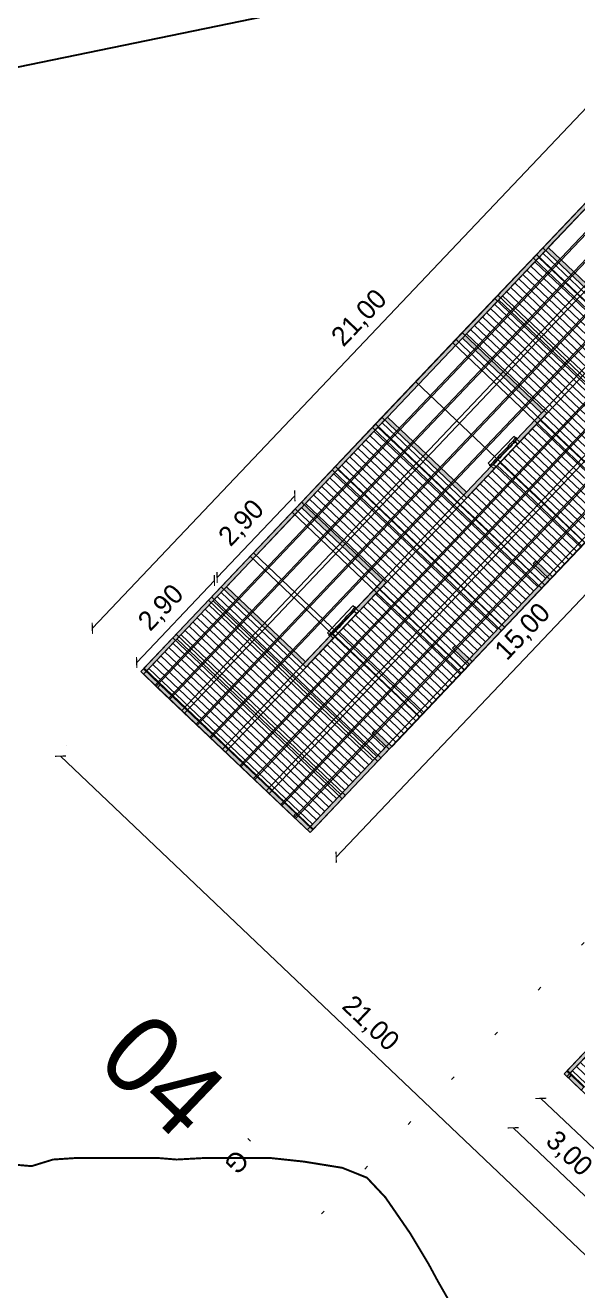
# Model space of a CAD drawing. Header units: inches. Extents: x -3368894 to 5148796, y 84 to 10864301.
# Drawn here: x 503184.42 to 503198.61, y 4346326.32 to 4346358.8 of the extents above; entities that cross this region are included whole.
import ezdxf

# ---------------------------------------------------------------- set-up
doc = ezdxf.new("R2010")
doc.units = ezdxf.units.IN
doc.header["$MEASUREMENT"] = 0
doc.linetypes.add('ACAD_ISO07W100', pattern=[3, 0, -3])
for name, color, linetype, lineweight in [('cm_alberi in secondo piano', 252, 'Continuous', 9), ('cm_campiture', 252, 'Continuous', 9), ('cm_quote', 174, 'Continuous', 0), ('cm_sezionate', 6, 'Continuous', 9), ('cm_struttura', 250, 'Continuous', 9), ('cp_limite laguna_linea', 252, 'Continuous', 9), ('cp_piattaforme volumi_linea', 4, 'Continuous', 25)]:
    doc.layers.add(name, color=color, linetype=linetype, lineweight=lineweight)
doc.layers.add('Sezioni_REV', color=2, linetype='Continuous', lineweight=9, true_color=0xffff00)
doc.styles.get("Standard").update_dxf_attribs({"font": 'GOTHIC.TTF'})
doc.dimstyles.new('Quote 200', dxfattribs={"dimtxt": 0.5, "dimasz": 0.2, "dimexe": 1.25, "dimexo": 0.625, "dimgap": 0.2, "dimtad": 1, "dimzin": 1, "dimtxsty": 'Standard', "dimblk": 'ARCHTICK', "dimcen": 2.5, "dimse1": 1, "dimse2": 1, "dimazin": 0, "dimtfac": 1, "dimtmove": 0, "dimatfit": 3, "dimldrblk": 'NONE', "dimfxl": 1, "dimlwd": 0, "dimarcsym": 0})
pattern_1 = [(316.5, (1.066828437091317, -1.034241205081344), (0.1032531863540631, 0.1088061556518431), [])]

# ---------------------------------------------------------------- blocks, each defined once
blk = doc.blocks.new('_ArchTick')
at = {"color": 0, "linetype": 'ByBlock', "const_width": 0.15}
blk.add_lwpolyline([(-0.5, -0.5), (0.5, 0.5)], dxfattribs=at)
blk = doc.blocks.new('*D244')
at = {"layer": 'cm_quote', "color": 0, "lineweight": 0, "transparency": 16777216}
blk.add_line((503186.1461149727, 4346343.316704996), (503200.6048556261, 4346358.546415419), dxfattribs=at)
at = {"layer": 'DEFPOINTS', "color": 0, "transparency": 16777216}
for p in [(503200.6048556261, 4346358.546415419), (503201.8123335524, 4346357.400063342), (503187.3535928987, 4346342.170352919)]:
    blk.add_point(p, dxfattribs=at)
at = {"layer": 'cm_quote', "color": 0, "lineweight": 0, "transparency": 16777216, "xscale": 0.2, "yscale": 0.2, "zscale": 0.2}
for p, rotation in [((503200.6048556261, 4346358.546415419), 46.48756121080053), ((503186.1461149727, 4346343.316704996), 226.4875612108005)]:
    blk.add_blockref('_ArchTick', p, dxfattribs=dict(at, rotation=rotation))
at = {"layer": 'cm_quote', "color": 0, "transparency": 16777216, "insert": (503193.0233740592, 4346351.265846608), "char_height": 0.5, "attachment_point": 5, "rotation": 46.48756121080053}
blk.add_mtext('21,00', dxfattribs=at)
blk = doc.blocks.new('_None')
blk = doc.blocks.new('*D245')
at = {"layer": 'cm_quote', "color": 0, "lineweight": 0, "transparency": 16777216}
blk.add_line((503187.2849263325, 4346342.442375781), (503189.2815991254, 4346344.545515263), dxfattribs=at)
at = {"layer": 'DEFPOINTS', "color": 0, "transparency": 16777216}
for p in [(503189.2815991254, 4346344.545515263), (503189.4535424802, 4346344.382276153), (503187.456869687, 4346342.279136671)]:
    blk.add_point(p, dxfattribs=at)
at = {"layer": 'cm_quote', "color": 0, "lineweight": 0, "transparency": 16777216, "xscale": 0.2, "yscale": 0.2, "zscale": 0.2}
for p, rotation in [((503189.2815991254, 4346344.545515263), 46.48756111058282), ((503187.2849263325, 4346342.442375781), 226.4875611105828)]:
    blk.add_blockref('_ArchTick', p, dxfattribs=dict(at, rotation=rotation))
at = {"layer": 'cm_quote', "color": 0, "transparency": 16777216, "insert": (503187.9311514895, 4346343.828231925), "char_height": 0.5, "attachment_point": 5, "rotation": 46.48756111058282}
blk.add_mtext('2,90', dxfattribs=at)
blk = doc.blocks.new('*D246')
at = {"layer": 'cm_quote', "color": 0, "lineweight": 0, "transparency": 16777216}
blk.add_line((503189.3504503821, 4346344.618037692), (503191.347135243, 4346346.721189985), dxfattribs=at)
at = {"layer": 'DEFPOINTS', "color": 0, "transparency": 16777216}
for p in [(503191.347135243, 4346346.721189985), (503191.5916010481, 4346346.48909972), (503189.5949161877, 4346344.385947428)]:
    blk.add_point(p, dxfattribs=at)
at = {"layer": 'cm_quote', "color": 0, "lineweight": 0, "transparency": 16777216, "xscale": 0.2, "yscale": 0.2, "zscale": 0.2}
for p, rotation in [((503191.347135243, 4346346.721189985), 46.48756245247971), ((503189.3504503821, 4346344.618037692), 226.4875624524797)]:
    blk.add_blockref('_ArchTick', p, dxfattribs=dict(at, rotation=rotation))
at = {"layer": 'cm_quote', "color": 0, "transparency": 16777216, "insert": (503189.9966815647, 4346346.003900233), "char_height": 0.5, "attachment_point": 5, "rotation": 46.48756245247971}
blk.add_mtext('2,90', dxfattribs=at)
blk = doc.blocks.new('*D247')
at = {"layer": 'cm_quote', "color": 0, "lineweight": 0, "transparency": 16777216}
blk.add_line((503192.409768549, 4346337.439078893), (503202.7374369979, 4346348.317439819), dxfattribs=at)
at = {"layer": 'DEFPOINTS', "color": 0, "transparency": 16777216}
for p in [(503202.067036415, 4346348.953902885), (503202.7374369979, 4346348.317439819), (503191.7393679661, 4346338.075541958)]:
    blk.add_point(p, dxfattribs=at)
at = {"layer": 'cm_quote', "color": 0, "lineweight": 0, "transparency": 16777216, "xscale": 0.2, "yscale": 0.2, "zscale": 0.2}
for p, rotation in [((503202.7374369979, 4346348.317439819), 46.48756112749354), ((503192.409768549, 4346337.439078893), 226.4875611274935)]:
    blk.add_blockref('_ArchTick', p, dxfattribs=dict(at, rotation=rotation))
at = {"layer": 'cm_quote', "color": 0, "transparency": 16777216, "insert": (503197.2214915345, 4346343.212545758), "char_height": 0.5, "attachment_point": 5, "rotation": 46.487561127493535}
blk.add_mtext('15,00', dxfattribs=at)
blk = doc.blocks.new('*D254')
at = {"layer": 'cm_quote', "color": 0, "lineweight": 0, "transparency": 16777216}
blk.add_line((503197.6706957885, 4346331.251473477), (503202.0220452449, 4346327.120401251), dxfattribs=at)
at = {"layer": 'DEFPOINTS', "color": 0, "transparency": 16777216}
for p in [(503198.2319665879, 4346331.842672385), (503202.5833160444, 4346327.711600159), (503202.0220452449, 4346327.120401251)]:
    blk.add_point(p, dxfattribs=at)
at = {"layer": 'cm_quote', "color": 0, "lineweight": 0, "transparency": 16777216, "xscale": 0.2, "yscale": 0.2, "zscale": 0.2}
for p, rotation in [((503197.6706957885, 4346331.251473477), 136.4875610077492), ((503202.0220452449, 4346327.120401251), 316.4875610077492)]:
    blk.add_blockref('_ArchTick', p, dxfattribs=dict(at, rotation=rotation))
at = {"layer": 'cm_quote', "color": 0, "transparency": 16777216, "insert": (503200.1806569197, 4346329.538048603), "char_height": 0.5, "attachment_point": 5, "rotation": 316.48756100774915}
blk.add_mtext('6,00', dxfattribs=at)
blk = doc.blocks.new('*D256')
at = {"layer": 'cm_quote', "color": 0, "lineweight": 0, "transparency": 16777216}
blk.add_line((503196.9535010259, 4346330.49603641), (503199.1291757517, 4346328.430500296), dxfattribs=at)
at = {"layer": 'DEFPOINTS', "color": 0, "transparency": 16777216}
for p in [(503200.2974906152, 4346334.018334366), (503202.473165341, 4346331.952798251), (503199.1291757517, 4346328.430500296)]:
    blk.add_point(p, dxfattribs=at)
at = {"layer": 'cm_quote', "color": 0, "lineweight": 0, "transparency": 16777216, "xscale": 0.2, "yscale": 0.2, "zscale": 0.2}
for p, rotation in [((503196.9535010259, 4346330.49603641), 136.4875609490375), ((503199.1291757517, 4346328.430500296), 316.4875609490376)]:
    blk.add_blockref('_ArchTick', p, dxfattribs=dict(at, rotation=rotation))
at = {"layer": 'cm_quote', "color": 0, "transparency": 16777216, "insert": (503198.3756247924, 4346329.815379592), "char_height": 0.5, "attachment_point": 5, "rotation": 316.4875609490375}
blk.add_mtext('3,00', dxfattribs=at)
blk = doc.blocks.new('*D263')
at = {"layer": 'cm_quote', "color": 0, "lineweight": 0, "transparency": 16777216}
for p, q in [((-3368891.703434284, 8689622.259514622), (-929594.2423229534, 10864300.06741334)), ((-3368894.339646697, 8689619.909283573), (-3368891.703434284, 8689622.259514622))]:
    blk.add_line(p, q, dxfattribs=at)
at = {"layer": 'DEFPOINTS', "color": 0, "transparency": 16777216}
for p in [(-3368891.703434284, 8689622.259514622), (503231.5693828713, 4346330.37775331), (503228.9331704581, 4346328.02752226)]:
    blk.add_point(p, dxfattribs=at)
at = {"layer": 'cm_quote', "color": 0, "lineweight": 0, "transparency": 16777216, "xscale": 0.2, "yscale": 0.2, "zscale": 0.2}
for p, rotation in [((-3368891.703434284, 8689622.259514622), 41.71758129249201), ((-3368894.339646697, 8689619.909283573), 221.717581292492)]:
    blk.add_blockref('_ArchTick', p, dxfattribs=dict(at, rotation=rotation))
at = {"layer": 'cm_quote', "color": 0, "transparency": 16777216, "insert": (-929595.1994290818, 10864299.86458866), "char_height": 0.5, "attachment_point": 5, "rotation": 41.71758129249201}
blk.add_mtext('3,53', dxfattribs=at)
blk = doc.blocks.new('*D319')
at = {"layer": 'cm_quote', "color": 0, "lineweight": 0, "transparency": 16777216}
blk.add_line((503185.3265621231, 4346340.035880175), (503200.555607579, 4346325.573485171), dxfattribs=at)
at = {"layer": 'DEFPOINTS', "color": 0, "transparency": 16777216}
for p in [(503187.3880184835, 4346342.20661418), (503202.6170639393, 4346327.744219176), (503200.555607579, 4346325.573485171)]:
    blk.add_point(p, dxfattribs=at)
at = {"layer": 'cm_quote', "color": 0, "lineweight": 0, "transparency": 16777216, "xscale": 0.2, "yscale": 0.2, "zscale": 0.2}
for p, rotation in [((503185.3265621231, 4346340.035880175), 136.4790820755019), ((503200.555607579, 4346325.573485171), 316.4790820755019)]:
    blk.add_blockref('_ArchTick', p, dxfattribs=dict(at, rotation=rotation))
at = {"layer": 'cm_quote', "color": 0, "transparency": 16777216, "insert": (503193.2754233573, 4346333.156744438), "char_height": 0.5, "attachment_point": 5, "rotation": 316.47908207550194}
blk.add_mtext('21,00', dxfattribs=at)

msp = doc.modelspace()

# ---------------------------------------------------------------- hatches: boundary and pattern name
at = {"layer": 'cm_campiture'}
h = msp.add_hatch(dxfattribs=at)
h.set_pattern_fill('ANSI31', color=256, scale=1.2, angle=271.5)
h.set_pattern_definition(pattern_1)
h.paths.add_polyline_path([(503204.0981722605, 4346351.093292327), (503203.6630119744, 4346351.506423604), (503203.7318631776, 4346351.578946095), (503204.0945009732, 4346351.23466602), (503206.0567602782, 4346353.301557025), (503205.6941224826, 4346353.645837099), (503202.2130550139, 4346356.950707635), (503202.2130428987, 4346356.950694874), (503201.8504304417, 4346357.294950892), (503199.8537421633, 4346355.191795095), (503201.9568944158, 4346353.195110185), (503201.2531450536, 4346352.453835461), (503201.1974283759, 4346352.395147854), (503201.1954643047, 4346352.397012499), (503200.6232782519, 4346351.794316311), (503200.6102019953, 4346351.750314035), (503200.5970720546, 4346351.762779302), (503199.8913583071, 4346351.019435449), (503197.788206055, 4346353.016120357), (503195.7226378139, 4346350.840411771), (503197.8248886248, 4346348.842777651), (503197.1208047273, 4346348.10182067), (503197.0650615632, 4346348.043158219), (503197.063098334, 4346348.045023751), (503196.4906402865, 4346347.442585906), (503196.4775441687, 4346347.398589537), (503196.4645821885, 4346347.410906475), (503195.7585329731, 4346346.667881251), (503193.6571341996, 4346348.664705731), (503191.5916010905, 4346346.489099679), (503193.694753343, 4346344.492414769), (503192.9910039809, 4346343.751140044), (503192.9352873027, 4346343.692452437), (503192.9333232318, 4346343.694317082), (503192.3611371786, 4346343.091620892), (503192.348060922, 4346343.047618617), (503192.3349309813, 4346343.060083884), (503191.6292172362, 4346342.31674003), (503189.5260649844, 4346344.313424936), (503187.5293921912, 4346342.210285455), (503187.8920046342, 4346341.866029447), (503191.3730842107, 4346338.561171662), (503191.3730842205, 4346338.561171672), (503191.7356966952, 4346338.216915636), (503193.6979438838, 4346340.283793879), (503193.7704663742, 4346340.214942676), (503193.8393175774, 4346340.287465166), (503195.8360024848, 4346342.390617416), (503195.4008675357, 4346342.803724639), (503195.4697187388, 4346342.87624713), (503195.832331197, 4346342.53199111), (503197.8290161038, 4346344.63514336), (503197.4664036453, 4346344.97939938), (503197.5352548485, 4346345.051921871), (503197.9703897967, 4346344.638814649), (503199.9670747033, 4346346.741966899), (503199.5319397551, 4346347.155074121), (503199.6007909582, 4346347.227596613), (503199.9634034213, 4346346.883340588), (503201.9600883281, 4346348.986492838), (503201.5974758647, 4346349.330748863), (503201.6663270679, 4346349.403271354), (503202.1014620161, 4346348.990164131)])
h = msp.add_hatch(color=256, dxfattribs=at)
h.dxf.hatch_style = 1
h.paths.add_polyline_path([(503200.5970720543, 4346351.762779303), (503200.5245495626, 4346351.831630505), (503199.887687018, 4346351.160809143), (503197.8570572603, 4346353.088642846), (503199.7848909634, 4346355.119272603), (503201.815520721, 4346353.191438899), (503201.1806225628, 4346352.522686666), (503201.2531450536, 4346352.453835461), (503201.9568944158, 4346353.195110185), (503199.8227691111, 4346355.221200208), (503199.7812196743, 4346355.260646297), (503197.7156835656, 4346353.084971558), (503199.8913583071, 4346351.019435449), (503199.9326690266, 4346351.062948939)])
h = msp.add_hatch(color=256, dxfattribs=at)
h.dxf.hatch_style = 1
h.paths.add_polyline_path([(503197.788206055, 4346353.016120357), (503197.7156835656, 4346353.084971558), (503195.6501463933, 4346350.909295715), (503195.6916781026, 4346350.869830798), (503195.7226378137, 4346350.84041177)])
h = msp.add_hatch(color=256, dxfattribs=at)
h.dxf.hatch_style = 1
h.paths.add_polyline_path([(503196.4644198562, 4346347.411060729), (503196.3919284508, 4346347.479944662), (503195.7547631663, 4346346.809410842), (503193.7250038283, 4346348.738160963), (503195.6537539493, 4346350.7679203), (503197.6835132872, 4346348.839170179), (503197.0483133229, 4346348.170704604), (503197.1208047273, 4346348.10182067), (503197.8248886248, 4346348.842777651), (503195.6916781026, 4346350.869830798), (503195.6501464758, 4346350.909295637), (503193.5836284907, 4346348.734553492), (503195.7583706398, 4346346.668035506), (503195.7997009968, 4346346.711530345)])
h = msp.add_hatch(color=256, dxfattribs=at)
h.dxf.hatch_style = 1
h.paths.add_polyline_path([(503193.6571341996, 4346348.664705731), (503193.5836284907, 4346348.734553492), (503191.5190785876, 4346346.557950892), (503191.5606280378, 4346346.518504791), (503191.591601091, 4346346.489099679)])
h = msp.add_hatch(dxfattribs=at)
h.set_pattern_fill('ANSI31', color=256, scale=1.2, angle=271.5)
h.set_pattern_definition(pattern_1)
h.paths.add_polyline_path([(503213.0914166027, 4346346.623014324), (503212.7288162927, 4346346.967258812), (503210.766544854, 4346344.900379326), (503211.1291572977, 4346344.55612332), (503211.0603060945, 4346344.48360083), (503210.6251711564, 4346344.896708042), (503208.6284741495, 4346342.793543047), (503208.5596350366, 4346342.721033311), (503208.6321575362, 4346342.652182099), (503206.6354726297, 4346340.549029849), (503206.9980850783, 4346340.204773838), (503206.9292338752, 4346340.132251347), (503206.4940989281, 4346340.545358568), (503204.4974019209, 4346338.442193573), (503204.5010792576, 4346338.300826252), (503202.5043943695, 4346336.197674021), (503202.3630267075, 4346336.194009087), (503200.3663418011, 4346334.090856837), (503200.8014767492, 4346333.677749614), (503200.7326255461, 4346333.605227124), (503200.3700130878, 4346333.949483144), (503198.4077658992, 4346331.882604902), (503198.7703783402, 4346331.538348896), (503202.251457911, 4346328.233491128), (503202.5796447998, 4346327.852973835), (503204.6110002844, 4346329.99264537), (503202.5078480261, 4346331.989330288), (503203.2135591687, 4346332.732671392), (503203.2134661436, 4346332.732759709), (503203.2379708267, 4346332.75857103), (503203.8405071878, 4346333.389302428), (503203.8421008915, 4346333.394914554), (503203.8695391426, 4346333.423815869), (503204.5733841351, 4346334.165005027), (503206.6765363934, 4346332.168320109), (503208.7419500182, 4346334.343865834), (503206.638797764, 4346336.340550748), (503207.3445089063, 4346337.083891853), (503207.3444158816, 4346337.083980168), (503207.3689205647, 4346337.109791489), (503207.971456926, 4346337.740522888), (503207.9730506297, 4346337.746135014), (503208.0004888806, 4346337.775036329), (503208.7043338732, 4346338.516225487), (503210.8074861267, 4346336.519540574), (503212.8728997518, 4346338.6950863), (503210.7697474711, 4346340.691771235), (503211.475458612, 4346341.435112339), (503211.4753655877, 4346341.435200655), (503211.4998702708, 4346341.461011976), (503212.1024066317, 4346342.091743377), (503212.104000335, 4346342.097355502), (503212.1314385859, 4346342.126256817), (503212.8352835777, 4346342.867445976), (503214.938435861, 4346340.87076104), (503216.9351086505, 4346342.973900527), (503216.5724961935, 4346343.318156545)])
h = msp.add_hatch(color=256, dxfattribs=at)
h.dxf.hatch_style = 1
h.paths.add_polyline_path([(503192.3349309819, 4346343.060083886), (503192.2624084901, 4346343.128935087), (503191.6255459457, 4346342.458113724), (503189.5949161876, 4346344.385947428), (503191.5227498901, 4346346.416577185), (503193.5533796481, 4346344.488743482), (503192.9184814901, 4346343.819991249), (503192.9910039809, 4346343.751140044), (503193.694753343, 4346344.492414769), (503191.5606280378, 4346346.518504791), (503191.519078601, 4346346.557950879), (503189.4535424928, 4346344.38227614), (503191.6292172348, 4346342.316740031), (503191.6705279543, 4346342.360253522)])
h = msp.add_hatch(color=256, dxfattribs=at)
h.dxf.hatch_style = 1
h.paths.add_polyline_path([(503197.9015385936, 4346344.566292158), (503197.4664036453, 4346344.97939938), (503197.5352548485, 4346345.051921871), (503197.9703897967, 4346344.638814649)])
h = msp.add_hatch(color=256, dxfattribs=at)
h.dxf.hatch_style = 1
h.paths.add_polyline_path([(503197.9015385941, 4346344.566292157), (503197.8290161038, 4346344.63514336), (503195.832331197, 4346342.53199111), (503195.9048536872, 4346342.463139907)])
h = msp.add_hatch(color=256, dxfattribs=at)
h.dxf.hatch_style = 1
h.paths.add_polyline_path([(503189.5260649844, 4346344.313424936), (503189.4535424793, 4346344.382276153), (503187.456869687, 4346342.279136671), (503187.529392191, 4346342.210285455)])
h = msp.add_hatch(color=256, dxfattribs=at)
h.dxf.hatch_style = 1
h.paths.add_polyline_path([(503195.8360024839, 4346342.390617417), (503195.4008675357, 4346342.803724639), (503195.4697187388, 4346342.87624713), (503195.904853687, 4346342.463139907)])
h = msp.add_hatch(color=256, dxfattribs=at)
h.dxf.hatch_style = 1
h.paths.add_polyline_path([(503187.8231534318, 4346341.793506957), (503187.3880184836, 4346342.206614179), (503187.456869687, 4346342.279136671), (503187.8920046352, 4346341.866029448)])
h = msp.add_hatch(color=256, dxfattribs=at)
h.dxf.hatch_style = 1
h.paths.add_polyline_path([(503187.8920046343, 4346341.866029447), (503187.8231534276, 4346341.793506952), (503191.3042330224, 4346338.488649187), (503191.3730842107, 4346338.561171662)])
h = msp.add_hatch(color=256, dxfattribs=at)
h.dxf.hatch_style = 1
h.paths.add_polyline_path([(503193.7704663742, 4346340.214942676), (503193.335331426, 4346340.628049898), (503193.4041826291, 4346340.700572389), (503193.8393175774, 4346340.287465166)])
h = msp.add_hatch(color=256, dxfattribs=at)
h.dxf.hatch_style = 1
h.paths.add_polyline_path([(503193.7704663742, 4346340.214942676), (503193.6979438838, 4346340.283793879), (503191.7356966952, 4346338.216915636), (503191.8082191854, 4346338.148064434)])
h = msp.add_hatch(color=256, dxfattribs=at)
h.dxf.hatch_style = 1
h.paths.add_polyline_path([(503191.7393679656, 4346338.075541959), (503191.3042330173, 4346338.488649181), (503191.3730842205, 4346338.561171672), (503191.8082191687, 4346338.148064449)])
h = msp.add_hatch(color=256, dxfattribs=at)
h.dxf.hatch_style = 1
h.paths.add_polyline_path([(503200.3700130882, 4346333.949483144), (503200.2974905978, 4346334.018334347), (503198.3352434092, 4346331.951456104), (503198.4077658994, 4346331.882604902)])
h = msp.add_hatch(color=256, dxfattribs=at)
h.dxf.hatch_style = 1
h.paths.add_polyline_path([(503198.7015271374, 4346331.465826407), (503198.2663921892, 4346331.878933629), (503198.3352433923, 4346331.95145612), (503198.7703783406, 4346331.538348897)])

# ---------------------------------------------------------------- linework, layer by layer
at = {"layer": 'cm_campiture', "linetype": 'ACAD_ISO07W100', "ltscale": 0.5}
for p, q in [((503192.030446351, 4346328.286879358), (503221.2796205078, 4346358.466628481)), ((503190.1383732285, 4346330.2201365), (503190.8512270871, 4346329.51882389))]:
    msp.add_line(p, q, dxfattribs=at)
at = {"layer": 'cm_sezionate'}
for p, q in [((503197.7156835656, 4346353.084971558), (503199.7812196743, 4346355.260646297)), ((503197.8570572603, 4346353.088642846), (503199.7848909634, 4346355.119272603)), ((503197.7156835656, 4346353.084971558), (503199.8913583071, 4346351.019435449)), ((503197.8570572603, 4346353.088642846), (503199.887687018, 4346351.160809143)), ((503193.5836284907, 4346348.734553492), (503195.6501464758, 4346350.909295637)), ((503193.7250038283, 4346348.738160963), (503195.6537539493, 4346350.7679203)), ((503195.650146477, 4346350.909295639), (503197.8248886248, 4346348.842777651)), ((503195.6916781026, 4346350.869830798), (503195.6501464758, 4346350.909295637)), ((503195.6537539493, 4346350.7679203), (503197.6835132872, 4346348.839170179)), ((503193.5836284907, 4346348.734553492), (503195.7583706398, 4346346.668035506)), ((503193.7250038283, 4346348.738160963), (503195.7547631663, 4346346.809410842)), ((503197.6835132872, 4346348.839170179), (503197.0483133224, 4346348.170704604)), ((503197.8248886248, 4346348.842777651), (503197.1208047273, 4346348.10182067)), ((503196.9711969386, 4346348.243983356), (503196.314812067, 4346347.553223416)), ((503196.8988276987, 4346348.065489002), (503196.942108717, 4346348.111036659)), ((503196.9781978381, 4346348.076743482), (503196.9349168194, 4346348.031195821)), ((503196.9467275898, 4346348.115897422), (503196.942108717, 4346348.111036659)), ((503196.942108717, 4346348.111036659), (503196.9475220854, 4346348.105892682)), ((503196.9467275901, 4346348.115897423), (503196.9948466165, 4346348.166536455)), ((503196.9521409573, 4346348.110753446), (503196.9467275898, 4346348.115897422)), ((503196.9475220854, 4346348.105892682), (503196.9521409573, 4346348.110753446)), ((503197.0151302095, 4346348.20223639), (503196.9711969386, 4346348.243983356)), ((503196.9774033417, 4346348.08674822), (503196.9727844702, 4346348.081887458)), ((503196.9727844702, 4346348.081887458), (503196.9781978381, 4346348.076743482)), ((503196.9828167105, 4346348.081604246), (503196.9774033417, 4346348.08674822)), ((503196.9828167105, 4346348.081604246), (503196.9781978381, 4346348.076743482)), ((503197.0026438652, 4346348.102469754), (503196.9828167105, 4346348.081604246)), ((503196.9876789159, 4346348.173347461), (503197.0151302095, 4346348.20223639)), ((503196.9902216375, 4346348.170931277), (503196.9876789159, 4346348.173347461)), ((503196.9902216375, 4346348.170931277), (503197.0309357379, 4346348.13224328)), ((503197.0026438652, 4346348.102469754), (503197.0309357379, 4346348.13224328)), ((503197.049457138, 4346348.057986104), (503197.0026438652, 4346348.102469754)), ((503197.0151302095, 4346348.20223639), (503197.0294092786, 4346348.217263256)), ((503197.0258909434, 4346348.192011152), (503197.0151302095, 4346348.20223639)), ((503197.0401700133, 4346348.207038024), (503197.0258909434, 4346348.192011152)), ((503197.0258909434, 4346348.192011152), (503197.1208047274, 4346348.10182067)), ((503197.0294092786, 4346348.217263256), (503197.0401700133, 4346348.207038024)), ((503197.1208047271, 4346348.10182067), (503197.0933534339, 4346348.072931744)), ((503197.0878307394, 4346348.071051399), (503196.4906402857, 4346347.442585905)), ((503196.5683786222, 4346347.717734208), (503196.6236534657, 4346347.77590381)), ((503196.6236534657, 4346347.77590381), (503196.6331085861, 4346347.785854098)), ((503196.6236534657, 4346347.77590381), (503196.6290668337, 4346347.770759834)), ((503196.6290668337, 4346347.770759834), (503196.6385219537, 4346347.780710121)), ((503196.6331085861, 4346347.785854098), (503196.6906675862, 4346347.846427481)), ((503196.6331085861, 4346347.785854098), (503196.6385219537, 4346347.780710121)), ((503196.6543292189, 4346347.746754609), (503196.6637843388, 4346347.756704896)), ((503196.6691977068, 4346347.75156092), (503196.6637843388, 4346347.756704896)), ((503196.726756707, 4346347.812134304), (503196.6691977068, 4346347.75156092)), ((503196.6906675862, 4346347.846427481), (503196.7000644886, 4346347.856316501)), ((503196.6906675862, 4346347.846427481), (503196.6960809547, 4346347.841283506)), ((503196.6960809547, 4346347.841283506), (503196.7054778566, 4346347.851172525)), ((503196.7000644886, 4346347.856316501), (503196.7587637238, 4346347.918089833)), ((503196.7000644886, 4346347.856316501), (503196.7054778566, 4346347.851172525)), ((503196.7213433395, 4346347.81727828), (503196.7307402418, 4346347.827167301)), ((503196.726756707, 4346347.812134304), (503196.7213433395, 4346347.81727828)), ((503196.7361536098, 4346347.822023325), (503196.7307402418, 4346347.827167301)), ((503196.7948528458, 4346347.883796657), (503196.7361536098, 4346347.822023325)), ((503196.7587637238, 4346347.918089833), (503196.7667938226, 4346347.926540471)), ((503196.7587637238, 4346347.918089833), (503196.7641770927, 4346347.912945858)), ((503196.7641770927, 4346347.912945858), (503196.772207191, 4346347.921396494)), ((503196.7667938226, 4346347.926540471), (503196.8249682906, 4346347.987761553)), ((503196.7667938226, 4346347.926540471), (503196.772207191, 4346347.921396494)), ((503196.7894394779, 4346347.888940634), (503196.7974695758, 4346347.897391271)), ((503196.7948528458, 4346347.883796657), (503196.7894394779, 4346347.888940634)), ((503196.8028829438, 4346347.892247294), (503196.7974695758, 4346347.897391271)), ((503196.8610574112, 4346347.953468377), (503196.8028829438, 4346347.892247294)), ((503196.8323937828, 4346347.995575919), (503196.8249682906, 4346347.987761553)), ((503196.8249682906, 4346347.987761553), (503196.830381659, 4346347.982617579)), ((503196.8378071511, 4346347.990431943), (503196.830381659, 4346347.982617579)), ((503196.8323937828, 4346347.995575919), (503196.8911728588, 4346348.057433273)), ((503196.8323937828, 4346347.995575919), (503196.8378071511, 4346347.990431943)), ((503196.8630695363, 4346347.96642672), (503196.8556440434, 4346347.958612352)), ((503196.8610574112, 4346347.953468377), (503196.8556440434, 4346347.958612352)), ((503196.8684829043, 4346347.961282743), (503196.8630695363, 4346347.96642672)), ((503196.92726198, 4346348.023140096), (503196.8684829043, 4346347.961282743)), ((503196.8988276987, 4346348.065489002), (503196.8911728588, 4346348.057433273)), ((503196.8911728588, 4346348.057433273), (503196.8965862262, 4346348.052289296)), ((503196.9042410662, 4346348.060345022), (503196.8965862262, 4346348.052289296)), ((503196.8988276987, 4346348.065489002), (503196.9042410662, 4346348.060345022)), ((503196.9295034519, 4346348.0363398), (503196.921848612, 4346348.028284072)), ((503196.92726198, 4346348.023140096), (503196.921848612, 4346348.028284072)), ((503196.9349168194, 4346348.031195821), (503196.9295034519, 4346348.0363398)), ((503197.049457138, 4346348.057986104), (503197.0933534339, 4346348.072931744)), ((503196.3920907833, 4346347.479790406), (503195.7549254987, 4346346.809256588)), ((503196.3633703163, 4346347.507081625), (503196.3148120664, 4346347.553223415)), ((503196.3507427028, 4346347.493792701), (503196.3633703163, 4346347.507081625)), ((503196.3615034361, 4346347.483567465), (503196.3507427028, 4346347.493792701)), ((503196.3741310497, 4346347.49685639), (503196.3615034361, 4346347.483567465)), ((503196.3633703163, 4346347.507081625), (503196.3878866469, 4346347.532881883)), ((503196.3633703163, 4346347.507081625), (503196.3741310497, 4346347.49685639)), ((503196.464419856, 4346347.411060729), (503196.3741310497, 4346347.49685639)), ((503196.3878866469, 4346347.532881883), (503196.4265184887, 4346347.49617252)), ((503196.3913990086, 4346347.531486117), (503196.4429800205, 4346347.585768445)), ((503196.4274881298, 4346347.497192941), (503196.3913990086, 4346347.531486117)), ((503196.4265184887, 4346347.49617252), (503196.4274881298, 4346347.497192941)), ((503196.4556676901, 4346347.526848274), (503196.4274881298, 4346347.497192941)), ((503196.4485375687, 4346347.591617043), (503196.4429800205, 4346347.585768445)), ((503196.4429800205, 4346347.585768445), (503196.4483933893, 4346347.580624469)), ((503196.4483933893, 4346347.580624469), (503196.4539509366, 4346347.586473066)), ((503196.4485375687, 4346347.591617043), (503196.4925423317, 4346347.637926348)), ((503196.4539509366, 4346347.586473066), (503196.4485375687, 4346347.591617043)), ((503196.4790691426, 4346347.551475268), (503196.4556676901, 4346347.526848274)), ((503196.4556676901, 4346347.526848274), (503196.5024809629, 4346347.482364624)), ((503196.4889361862, 4346347.436860986), (503196.464419856, 4346347.411060729)), ((503196.4736557747, 4346347.556619245), (503196.4792133219, 4346347.562467843)), ((503196.4790691426, 4346347.551475268), (503196.4736557747, 4346347.556619245)), ((503196.4846266893, 4346347.557323864), (503196.4792133219, 4346347.562467843)), ((503196.5286314524, 4346347.603633171), (503196.4846266893, 4346347.557323864)), ((503196.5024809629, 4346347.482364624), (503196.4889361862, 4346347.436860986)), ((503196.4925423317, 4346347.637926348), (503196.5009561858, 4346347.646780838)), ((503196.4925423317, 4346347.637926348), (503196.4979556997, 4346347.632782372)), ((503196.4979556997, 4346347.632782372), (503196.5063695537, 4346347.641636861)), ((503196.5009561858, 4346347.646780838), (503196.5593906954, 4346347.70827558)), ((503196.5009561858, 4346347.646780838), (503196.5063695537, 4346347.641636861)), ((503196.5232180853, 4346347.608777148), (503196.5316319385, 4346347.617631637)), ((503196.5286314524, 4346347.603633171), (503196.5232180853, 4346347.608777148)), ((503196.5370453069, 4346347.61248766), (503196.5316319385, 4346347.617631637)), ((503196.5954798155, 4346347.673982401), (503196.5370453069, 4346347.61248766)), ((503196.5593906954, 4346347.70827558), (503196.5683786222, 4346347.717734208)), ((503196.5593906954, 4346347.70827558), (503196.5648040628, 4346347.703131603)), ((503196.5648040628, 4346347.703131603), (503196.5737919902, 4346347.712590232)), ((503196.5683786222, 4346347.717734208), (503196.5737919902, 4346347.712590232)), ((503196.590066448, 4346347.679126377), (503196.5990543758, 4346347.688585007)), ((503196.5954798155, 4346347.673982401), (503196.590066448, 4346347.679126377)), ((503196.6044677437, 4346347.683441031), (503196.5990543758, 4346347.688585007)), ((503196.6597425874, 4346347.741610634), (503196.6044677437, 4346347.683441031)), ((503196.6597425874, 4346347.741610634), (503196.6543292189, 4346347.746754609)), ((503196.4645821886, 4346347.410906475), (503195.7998633293, 4346346.711376091)), ((503189.4535424928, 4346344.38227614), (503191.519078601, 4346346.557950879)), ((503191.5190786018, 4346346.557950879), (503193.694753343, 4346344.492414769)), ((503191.5606280378, 4346346.518504791), (503191.519078601, 4346346.557950879)), ((503189.5949161876, 4346344.385947428), (503191.5227498901, 4346346.416577185)), ((503191.5227498901, 4346346.416577185), (503193.5533796481, 4346344.488743482)), ((503189.4535424928, 4346344.38227614), (503191.6292172348, 4346342.316740031)), ((503189.5949161876, 4346344.385947428), (503191.6255459457, 4346342.458113724)), ((503193.5533796481, 4346344.488743482), (503192.9184814896, 4346343.819991249)), ((503193.694753343, 4346344.492414769), (503192.9910039809, 4346343.751140044)), ((503192.841332036, 4346343.893235183), (503192.1852590365, 4346343.202179025)), ((503192.8852841468, 4346343.85150805), (503192.841332036, 4346343.893235183)), ((503192.8852841468, 4346343.85150805), (503192.8995564314, 4346343.866541363)), ((503192.9103217807, 4346343.856320987), (503192.8960494952, 4346343.841287673)), ((503192.8995564314, 4346343.866541363), (503192.9103217807, 4346343.856320987)), ((503192.9580438855, 4346343.720355892), (503192.3611371783, 4346343.091620892)), ((503192.5703746043, 4346343.50544598), (503192.6290459494, 4346343.567245803)), ((503192.6651505475, 4346343.532968921), (503192.6064792015, 4346343.471169098)), ((503192.6290459494, 4346343.567245803), (503192.6370722328, 4346343.575700063)), ((503192.6290459494, 4346343.567245803), (503192.6344616396, 4346343.562104271)), ((503192.6344616396, 4346343.562104271), (503192.6424879227, 4346343.570558531)), ((503192.6370722328, 4346343.575700063), (503192.69521906, 4346343.636947399)), ((503192.6370722328, 4346343.575700063), (503192.6424879227, 4346343.570558531)), ((503192.6597348581, 4346343.538110452), (503192.6677611407, 4346343.546564713)), ((503192.6651505475, 4346343.532968921), (503192.6597348581, 4346343.538110452)), ((503192.6731768301, 4346343.541423181), (503192.6677611407, 4346343.546564713)), ((503192.7313236568, 4346343.602670516), (503192.6731768301, 4346343.541423181)), ((503192.702641024, 4346343.644765116), (503192.69521906, 4346343.636947399)), ((503192.69521906, 4346343.636947399), (503192.7006347498, 4346343.631805869)), ((503192.7080567138, 4346343.639623585), (503192.7006347498, 4346343.631805869)), ((503192.702641024, 4346343.644765116), (503192.761392172, 4346343.706648996)), ((503192.702641024, 4346343.644765116), (503192.7080567138, 4346343.639623585)), ((503192.7333299323, 4346343.615629767), (503192.7259079674, 4346343.607812049)), ((503192.7313236568, 4346343.602670516), (503192.7259079674, 4346343.607812049)), ((503192.7387456217, 4346343.610488235), (503192.7333299323, 4346343.615629767)), ((503192.7974967693, 4346343.672372114), (503192.7387456217, 4346343.610488235)), ((503192.7690433749, 4346343.714708178), (503192.761392172, 4346343.706648996)), ((503192.761392172, 4346343.706648996), (503192.766807861, 4346343.701507464)), ((503192.7744590638, 4346343.709566644), (503192.766807861, 4346343.701507464)), ((503192.7690433749, 4346343.714708178), (503192.8123038288, 4346343.760275368)), ((503192.7690433749, 4346343.714708178), (503192.7744590638, 4346343.709566644)), ((503192.7997322827, 4346343.685572828), (503192.7920810799, 4346343.677513645)), ((503192.7974967693, 4346343.672372114), (503192.7920810799, 4346343.677513645)), ((503192.8051479716, 4346343.680431293), (503192.7997322827, 4346343.685572828)), ((503192.848408426, 4346343.725998485), (503192.8051479716, 4346343.680431293)), ((503192.8169205071, 4346343.765138216), (503192.8123038288, 4346343.760275368)), ((503192.8123038288, 4346343.760275368), (503192.8177195186, 4346343.755133837)), ((503192.8169205075, 4346343.765138216), (503192.8650166709, 4346343.815798965)), ((503192.822336196, 4346343.759996684), (503192.8169205071, 4346343.765138216)), ((503192.8177195186, 4346343.755133837), (503192.822336196, 4346343.759996684)), ((503192.8476094136, 4346343.736002865), (503192.8429927367, 4346343.731140018)), ((503192.8429927367, 4346343.731140018), (503192.848408426, 4346343.725998485)), ((503192.8530251038, 4346343.730861334), (503192.8476094136, 4346343.736002865)), ((503192.8530251038, 4346343.730861334), (503192.848408426, 4346343.725998485)), ((503192.8728428379, 4346343.75173579), (503192.8530251038, 4346343.730861334)), ((503192.8578458963, 4346343.822606736), (503192.8852841468, 4346343.85150805)), ((503192.8650166713, 4346343.815798966), (503192.8578458963, 4346343.822606736)), ((503192.8650166709, 4346343.815798965), (503192.9011212686, 4346343.781522083)), ((503192.8728428379, 4346343.75173579), (503192.9011212681, 4346343.781522084)), ((503192.9196761855, 4346343.707273277), (503192.8728428379, 4346343.75173579)), ((503192.8960494952, 4346343.841287673), (503192.8852841468, 4346343.85150805)), ((503192.8960494952, 4346343.841287673), (503192.9910039811, 4346343.751140044)), ((503192.9196761855, 4346343.707273277), (503192.9635657307, 4346343.72223873)), ((503192.9910039807, 4346343.751140043), (503192.9635657307, 4346343.72223873)), ((503192.2618557824, 4346343.180476299), (503192.3134122863, 4346343.234781905)), ((503192.3189671938, 4346343.24063301), (503192.3134122863, 4346343.234781905)), ((503192.3134122863, 4346343.234781905), (503192.3188279765, 4346343.229640372)), ((503192.3188279765, 4346343.229640372), (503192.3243828831, 4346343.235491479)), ((503192.3189671938, 4346343.24063301), (503192.3629510486, 4346343.286962174)), ((503192.3243828831, 4346343.235491479), (503192.3189671938, 4346343.24063301)), ((503192.3441011951, 4346343.205646555), (503192.3496561017, 4346343.21149766)), ((503192.3495168844, 4346343.200505022), (503192.3441011951, 4346343.205646555)), ((503192.3550717906, 4346343.206356126), (503192.3496561017, 4346343.21149766)), ((503192.3990556453, 4346343.252685292), (503192.3550717906, 4346343.206356126)), ((503192.3629510486, 4346343.286962174), (503192.371360905, 4346343.295820462)), ((503192.3629510486, 4346343.286962174), (503192.368366738, 4346343.281820642)), ((503192.368366738, 4346343.281820642), (503192.3767765943, 4346343.29067893)), ((503192.371360905, 4346343.295820462), (503192.4297676502, 4346343.357341574)), ((503192.371360905, 4346343.295820462), (503192.3767765943, 4346343.29067893)), ((503192.393639957, 4346343.257826824), (503192.4020498124, 4346343.26668511)), ((503192.3990556453, 4346343.252685292), (503192.393639957, 4346343.257826824)), ((503192.4074655022, 4346343.261543578), (503192.4020498124, 4346343.26668511)), ((503192.4658722464, 4346343.32306469), (503192.4074655022, 4346343.261543578)), ((503192.4297676502, 4346343.357341574), (503192.4387513066, 4346343.366804258)), ((503192.4297676502, 4346343.357341574), (503192.435183339, 4346343.352200042)), ((503192.435183339, 4346343.352200042), (503192.4441669959, 4346343.361662726)), ((503192.4387513066, 4346343.366804258), (503192.493999887, 4346343.424998805)), ((503192.4387513066, 4346343.366804258), (503192.4441669959, 4346343.361662726)), ((503192.4604565575, 4346343.328206223), (503192.4694402149, 4346343.337668908)), ((503192.4658722464, 4346343.32306469), (503192.4604565575, 4346343.328206223)), ((503192.4748559042, 4346343.332527375), (503192.4694402149, 4346343.337668908)), ((503192.5301044847, 4346343.390721925), (503192.4748559042, 4346343.332527375)), ((503192.493999887, 4346343.424998805), (503192.503450515, 4346343.43495336)), ((503192.493999887, 4346343.424998805), (503192.4994155765, 4346343.419857274)), ((503192.4994155765, 4346343.419857274), (503192.5088662038, 4346343.429811828)), ((503192.503450515, 4346343.43495336), (503192.5609821668, 4346343.495552719)), ((503192.503450515, 4346343.43495336), (503192.5088662038, 4346343.429811828)), ((503192.5246887949, 4346343.395863455), (503192.5341394224, 4346343.405818008)), ((503192.5301044847, 4346343.390721925), (503192.5246887949, 4346343.395863455)), ((503192.5395551117, 4346343.400676476), (503192.5341394224, 4346343.405818008)), ((503192.5970867635, 4346343.461275836), (503192.5395551117, 4346343.400676476)), ((503192.5609821668, 4346343.495552719), (503192.5703746043, 4346343.50544598)), ((503192.5609821668, 4346343.495552719), (503192.5663978566, 4346343.490411188)), ((503192.5663978566, 4346343.490411188), (503192.5757902936, 4346343.500304449)), ((503192.5703746043, 4346343.50544598), (503192.5757902936, 4346343.500304449)), ((503192.5916710746, 4346343.466417369), (503192.6010635121, 4346343.476310628)), ((503192.5970867635, 4346343.461275836), (503192.5916710746, 4346343.466417369)), ((503192.6064792015, 4346343.471169098), (503192.6010635121, 4346343.476310628)), ((503192.2624084901, 4346343.128935087), (503191.6255459457, 4346342.458113724)), ((503192.3349309818, 4346343.060083885), (503191.6292172357, 4346342.316740029)), ((503192.233838109, 4346343.156059157), (503192.1898859986, 4346343.197786292)), ((503192.2212164953, 4346343.142764534), (503192.233838109, 4346343.156059157)), ((503192.2319818431, 4346343.132544157), (503192.2212164953, 4346343.142764534)), ((503192.2446034568, 4346343.14583878), (503192.2319818431, 4346343.132544157)), ((503192.233838109, 4346343.156059157), (503192.2583427909, 4346343.18187048)), ((503192.233838109, 4346343.156059157), (503192.2446034568, 4346343.14583878)), ((503192.3349309816, 4346343.060083884), (503192.2446034568, 4346343.14583878)), ((503192.2583427909, 4346343.18187048), (503192.2969911992, 4346343.145178559)), ((503192.2979603796, 4346343.146199417), (503192.2618557824, 4346343.180476299)), ((503192.2969911992, 4346343.145178559), (503192.2979603796, 4346343.146199417)), ((503192.3261265508, 4346343.175867467), (503192.2979603796, 4346343.146199417)), ((503192.3495168844, 4346343.200505022), (503192.3261265508, 4346343.175867467)), ((503192.3261265508, 4346343.175867467), (503192.3729598984, 4346343.131404952)), ((503192.3594356632, 4346343.085895206), (503192.3349309816, 4346343.060083884)), ((503192.3729598984, 4346343.131404952), (503192.3594356632, 4346343.085895206)), ((503185.4901741393, 4346340.31677945), (503185.4891998772, 4346340.317719902))]:
    msp.add_line(p, q, dxfattribs=at)
for points in [[(503197.7156835656, 4346353.084971558), (503195.649977932, 4346350.909118271)], [(503197.7882060549, 4346353.016120357), (503195.7226378143, 4346350.840411771)], [(503193.5836284907, 4346348.734553492), (503191.5190785879, 4346346.557950892)], [(503193.6571341997, 4346348.664705731), (503191.5916010917, 4346346.48909968)], [(503197.9015385936, 4346344.566292158), (503197.4664036453, 4346344.97939938), (503197.5352548485, 4346345.051921871), (503197.9703897967, 4346344.638814649), (503197.9015385936, 4346344.566292158)], [(503197.8290039867, 4346344.635130597), (503195.8323311981, 4346342.531991111)], [(503197.901526477, 4346344.566279395), (503195.9048536883, 4346342.463139908)], [(503189.4535424795, 4346344.382276153), (503187.456869687, 4346342.279136671)], [(503189.5260649846, 4346344.313424936), (503187.5293921912, 4346342.210285455)], [(503195.8360024839, 4346342.390617417), (503195.4008675357, 4346342.803724639), (503195.4697187388, 4346342.87624713), (503195.904853687, 4346342.463139907), (503195.8360024839, 4346342.390617417)], [(503187.8231534318, 4346341.793506957), (503187.3880184836, 4346342.206614179), (503187.456869687, 4346342.279136671), (503187.8920046352, 4346341.866029448), (503187.8231534318, 4346341.793506957)], [(503187.8231534278, 4346341.793506952), (503191.3042330223, 4346338.488649187)], [(503187.8920046342, 4346341.866029447), (503191.3730842107, 4346338.561171662)], [(503193.7704663742, 4346340.214942676), (503193.335331426, 4346340.628049898), (503193.4041826291, 4346340.700572389)], [(503193.6979438838, 4346340.283793879), (503191.7356966952, 4346338.216915636)], [(503193.8393175774, 4346340.287465166), (503193.7704663742, 4346340.214942676)], [(503193.7704663741, 4346340.214942676), (503191.8082191854, 4346338.148064434)], [(503191.7393679656, 4346338.075541959), (503191.3042330173, 4346338.488649181), (503191.3730842205, 4346338.561171672), (503191.8082191687, 4346338.148064449), (503191.7393679656, 4346338.075541959)], [(503200.2974906146, 4346334.018334365), (503198.3352434092, 4346331.951456104)], [(503200.3700131049, 4346333.949483162), (503198.407765897, 4346331.882604904)], [(503198.7015271374, 4346331.465826407), (503198.2663921892, 4346331.878933629), (503198.3352433923, 4346331.95145612), (503198.7703783406, 4346331.538348897), (503198.7015271374, 4346331.465826407)]]:
    msp.add_lwpolyline(points, dxfattribs=at)
at = {"layer": 'cm_struttura'}
for p, q in [((503202.2270473991, 4346357.079066527), (503187.7604904221, 4346341.856917216)), ((503202.2560421316, 4346357.051511029), (503187.7894851531, 4346341.829361717)), ((503202.5771972308, 4346356.746297355), (503188.1106402384, 4346341.524148028)), ((503202.6061919632, 4346356.718741857), (503188.1396349694, 4346341.496592529)), ((503203.277496932, 4346356.080758975), (503188.8109399079, 4346340.858609616)), ((503203.3064916644, 4346356.053203477), (503188.8399346395, 4346340.831054117)), ((503203.6276467636, 4346355.747989804), (503189.1610897239, 4346340.525840428)), ((503203.6566414961, 4346355.720434305), (503189.1900844551, 4346340.498284928)), ((503204.4008184958, 4346355.013968155), (503189.9338761433, 4346339.791413341)), ((503204.4298132283, 4346354.986412656), (503189.9628708737, 4346339.763857841)), ((503204.7509683275, 4346354.681198983), (503190.2840259591, 4346339.458644152)), ((503204.77996306, 4346354.653643484), (503190.31302069, 4346339.431088652)), ((503205.4512680287, 4346354.015660603), (503190.9843256286, 4346338.793105739)), ((503205.4802627612, 4346353.988105104), (503191.0133203602, 4346338.76555024)), ((503205.8014178603, 4346353.682891431), (503191.3344754446, 4346338.460336551)), ((503205.8304125929, 4346353.655335933), (503191.3634701758, 4346338.432781051))]:
    msp.add_line(p, q, dxfattribs=at)
for points in [[(503201.8551191118, 4346357.432533119), (503187.3914022458, 4346342.207684709)], [(503201.9276187918, 4346357.363657895), (503187.4638890754, 4346342.138795959)], [(503202.9057548094, 4346356.434421555), (503188.4418517183, 4346341.209377121)], [(503202.9782544894, 4346356.365546332), (503188.5143385472, 4346341.14048837)], [(503203.9563677041, 4346355.436285963), (503189.4923012036, 4346340.21106952)], [(503204.0288673841, 4346355.36741074), (503189.5647880333, 4346340.14218077)], [(503205.0795259061, 4346354.369323183), (503190.6152375148, 4346339.143873173)], [(503205.1520255862, 4346354.300447959), (503190.6877243437, 4346339.074984422)], [(503206.1297892611, 4346353.370819656), (503191.6656870003, 4346338.145565571)], [(503206.2022760934, 4346353.301930909), (503191.7381738299, 4346338.076676821)], [(503197.4754365046, 4346352.822376242), (503212.696619101, 4346338.356737994)], [(503197.5580867739, 4346352.909375858), (503212.7792855996, 4346338.443722187)], [(503196.4843113106, 4346351.779094562), (503211.7067210682, 4346337.312290066)], [(503196.56696158, 4346351.866094179), (503211.7893875667, 4346337.399274259)], [(503195.4918302203, 4346350.734385633), (503199.839627855, 4346346.602402629)], [(503195.4091799502, 4346350.647386016), (503199.7569612995, 4346346.515418491)], [(503194.4586084984, 4346349.646792158), (503197.3526199312, 4346346.896432772)], [(503193.3429230642, 4346348.472395441), (503197.6902972594, 4346344.340814861)], [(503193.4255733342, 4346348.559395058), (503197.772963815, 4346344.427798999)], [(503192.3923517817, 4346347.471801762), (503194.9358076652, 4346345.054597151)], [(503192.3923517793, 4346347.471801759), (503196.7395386652, 4346343.340399192)], [(503196.5496393997, 4346347.494007887), (503196.9198036164, 4346347.142217767)], [(503196.6323058983, 4346347.58099208), (503197.0024701149, 4346347.22920196)], [(503192.3097015127, 4346347.384802144), (503194.8531411667, 4346344.967612958)], [(503196.9487983476, 4346347.114662267), (503197.2699534327, 4346346.809448579)], [(503212.7252161878, 4346347.10437909), (503198.2635227735, 4346331.881660613)], [(503197.2989481639, 4346346.781893079), (503198.7235359842, 4346345.428018508)], [(503197.3816146624, 4346346.868877272), (503198.8062025398, 4346345.515002646)], [(503212.7977158679, 4346347.035503866), (503198.3360096032, 4346331.812771863)], [(503195.5990678412, 4346346.493787799), (503195.9692321024, 4346346.141997636)], [(503191.2766663457, 4346346.297405042), (503195.6236333849, 4346342.166211406)], [(503191.3593166167, 4346346.38440466), (503194.252719469, 4346343.634623638)], [(503195.5164013426, 4346346.406803606), (503195.8865656039, 4346346.055013443)], [(503195.9155603352, 4346346.027457944), (503196.2367154202, 4346345.722244255)], [(503195.9982268336, 4346346.114442137), (503196.3193819187, 4346345.809228448)], [(503190.2021193512, 4346345.166311612), (503194.5488909348, 4346341.035303724)], [(503190.2847696197, 4346345.253311228), (503192.8278116583, 4346342.83649992)], [(503190.2847696205, 4346345.253311229), (503194.6315412042, 4346341.122303341)], [(503194.8821358979, 4346344.940057457), (503195.2032909829, 4346344.634843769)], [(503194.9648023964, 4346345.02704165), (503195.2859574815, 4346344.721827962)], [(503195.2322857141, 4346344.607288269), (503196.6568721097, 4346343.253415053)], [(503193.4500943191, 4346344.231861012), (503193.8199031542, 4346343.880408634)], [(503193.5327608176, 4346344.318845205), (503193.9025696527, 4346343.967392826)], [(503189.1273606146, 4346344.035419408), (503193.4741321983, 4346339.90441152)], [(503189.2100108839, 4346344.122419025), (503193.5567824676, 4346339.991411136)], [(503193.8488978854, 4346343.852853134), (503194.1700529705, 4346343.547639445)], [(503194.2817142002, 4346343.607068139), (503195.7062999404, 4346342.253195545)], [(503188.2127806603, 4346343.076966554), (503192.5595522439, 4346338.945958666)], [(503188.2954309296, 4346343.163966171), (503192.6422025133, 4346339.032958282)], [(503192.3744793901, 4346343.101782504), (503192.7451451597, 4346342.749515727)], [(503187.4752466512, 4346342.293549464), (503191.8220182349, 4346338.162541576)], [(503193.1242897072, 4346342.38919104), (503193.4259546199, 4346342.102500076)], [(503187.3925963819, 4346342.206549847), (503191.7393679656, 4346338.075541959)], [(503198.2663921892, 4346331.878933629), (503202.6170639394, 4346327.744219176)], [(503198.3490424586, 4346331.965933246), (503202.6997304379, 4346327.831203368)]]:
    msp.add_lwpolyline(points, dxfattribs=at)
at = {"layer": 'cp_limite laguna_linea', "lineweight": 18, "const_width": 0.05}
msp.add_lwpolyline([(503195.3907507959, 4346325.913513041), (503195.0097500312, 4346326.580264381), (503194.7874995845, 4346326.99301521), (503194.3112486269, 4346327.786766804), (503193.676247353, 4346328.707518653), (503193.1999963963, 4346329.215519673), (503192.5649951224, 4346329.469520182), (503191.5807431437, 4346329.628270502), (503190.6917413598, 4346329.723520692), (503190.1202402108, 4346329.723520692), (503189.0724881071, 4346329.723520692), (503188.3104865759, 4346329.681187277), (503187.8024855567, 4346329.723520692), (503186.8288169357, 4346329.723520692), (503185.7704814741, 4346329.723520692), (503185.1354802003, 4346329.681187277), (503184.5851457606, 4346329.511853603), (503183.6114771397, 4346329.596520436)], dxfattribs=at)
at = {"layer": 'cp_limite laguna_linea', "const_width": 0.05}
msp.add_lwpolyline([(503195.3907507959, 4346325.913513041), (503195.0097500312, 4346326.580264381), (503194.7874995845, 4346326.99301521), (503194.3112486269, 4346327.786766804), (503193.676247353, 4346328.707518653), (503193.1999963963, 4346329.215519673), (503192.5649951224, 4346329.469520182), (503191.5807431437, 4346329.628270502), (503190.6917413598, 4346329.723520692), (503190.1202402108, 4346329.723520692), (503189.0724881071, 4346329.723520692), (503188.3104865759, 4346329.681187277), (503187.8024855567, 4346329.723520692), (503186.8288169357, 4346329.723520692), (503185.7704814741, 4346329.723520692), (503185.1354802003, 4346329.681187277), (503184.5851457606, 4346329.511853603), (503183.6114771397, 4346329.596520436)], dxfattribs=at)
at = {"layer": 'cp_piattaforme volumi_linea'}
for points in [[(503150.5228889527, 4346378.871761722), (503173.3192282016, 4346357.247153932, 0.1615407422256845), (503177.2897280728, 4346356.301021014), (503198.4013822089, 4346360.650968542)], [(503198.4013822089, 4346360.650968542, -0.0877662089807011), (503198.4013822089, 4346360.650968542, -0.2388790164199037), (503204.9799292016, 4346358.420979148), (503221.3376005925, 4346342.567687016)]]:
    msp.add_lwpolyline(points, format="xyb", dxfattribs=at)
for points in [[(503197.9703897967, 4346344.638814649), (503199.9670747033, 4346346.741966899)], [(503193.8393175774, 4346340.287465166), (503195.8360024847, 4346342.390617416)], [(503198.3751759263, 4346331.775656823), (503198.4440271297, 4346331.848179314)]]:
    msp.add_lwpolyline(points, dxfattribs=at)

# ---------------------------------------------------------------- texts
at = {"layer": 'cm_alberi in secondo piano', "insert": (503190.2133259219, 4346329.623959525), "char_height": 0.4999999999999999, "attachment_point": 1, "rotation": 225.77912476606315}
msp.add_mtext_dynamic_manual_height_columns('G', width=4.590231892409005, gutter_width=1, heights=[0], dxfattribs=at)
at = {"layer": 'Sezioni_REV', "color": 7}
msp.add_text('04', height=2, rotation=316.320247718973, dxfattribs=at).set_placement((503186.1918344644, 4346332.157446118))

# ---------------------------------------------------------------- dimensions: what is measured, and where the dimension line sits
at = {"layer": 'cm_quote'}
dim = msp.add_linear_dim(base=(-3368891.703434284, 8689622.259514622), p1=(503228.9331704575, 4346328.02752226), p2=(503231.5693828709, 4346330.37775331), angle=41.71758129186362, dimstyle='Quote 200', dxfattribs=at)
dim.commit()
dim.dimension.update_dxf_attribs({"geometry": '*D263', "text_midpoint": (-929594.8763351832, 10864299.50217997), "dimtype": 161})
for p1, p2, distance, picture, middle in [((503187.3535928989, 4346342.170352918), (503201.8123335521, 4346357.400063341), 1.6649702790839045, '*D244', (503193.0233740592, 4346351.265846608)), ((503191.739367966, 4346338.075541959), (503202.0670364146, 4346348.953902885), -0.9244036873520198, '*D247', (503197.2214915345, 4346343.212545758)), ((503189.5949161876, 4346344.385947428), (503191.5916010483, 4346346.48909972), 0.3370896339192536, '*D246', (503189.9966815647, 4346346.003900233)), ((503187.456869687, 4346342.279136671), (503189.4535424795, 4346344.382276153), 0.23708969637690827, '*D245', (503187.9311514895, 4346343.828231925)), ((503187.3880184836, 4346342.206614179), (503202.6170639394, 4346327.744219176), -2.9936079306446595, '*D319', (503193.2754233573, 4346333.156744438)), ((503200.2974906153, 4346334.018334365), (503202.473165341, 4346331.952798251), -4.856835313045061, '*D256', (503198.3756247924, 4346329.815379592)), ((503198.2319665882, 4346331.842672385), (503202.5833160444, 4346327.71160016), -0.8151938790708033, '*D254', (503200.1806569197, 4346329.538048603))]:
    dim = msp.add_aligned_dim(p1=p1, p2=p2, distance=distance, dimstyle='Quote 200', dxfattribs=at)
    dim.commit()
    dim.dimension.update_dxf_attribs({"geometry": picture, "text_midpoint": middle})

doc.saveas('drawing.dxf')
